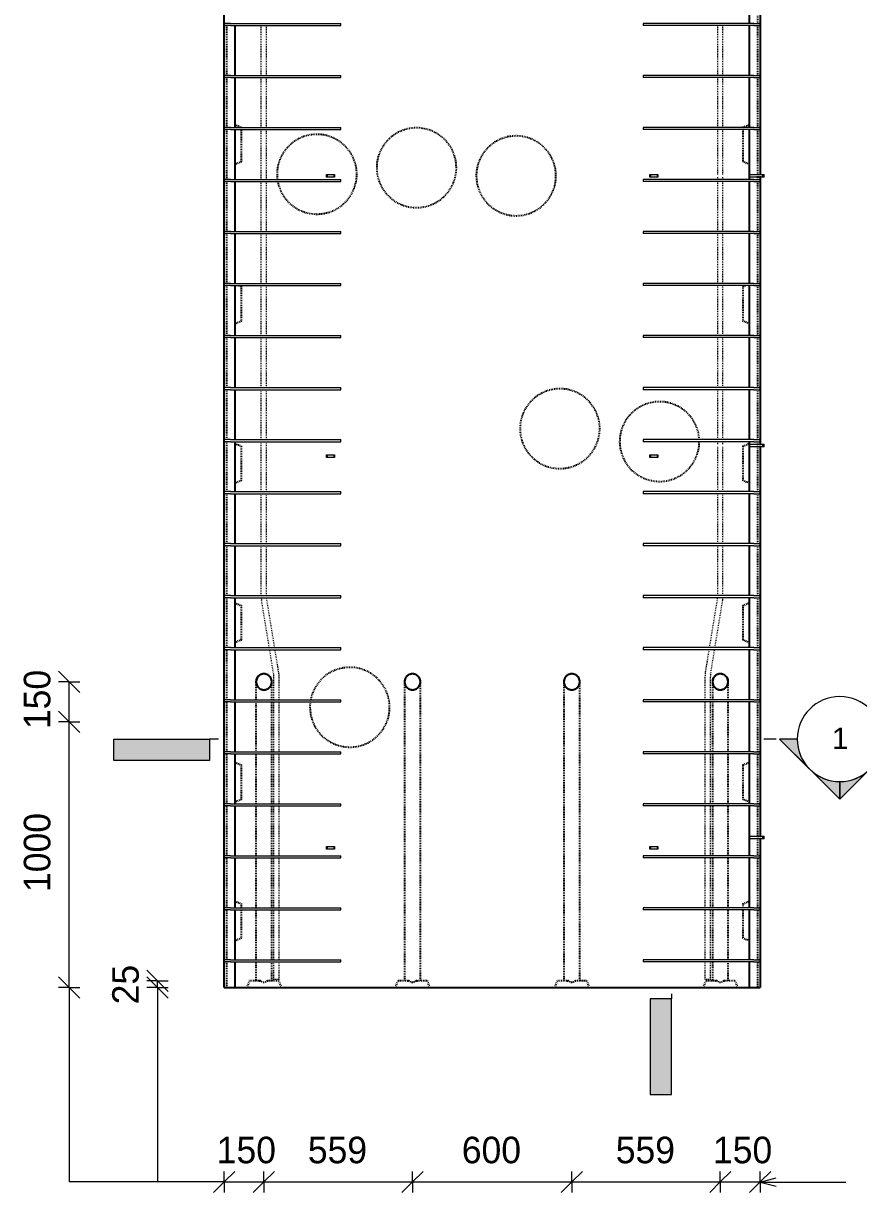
# Model space of a CAD drawing. Header units: millimetres. Extents: x 7560 to 18646, y -2179 to 7399.
# Drawn here: x 10120 to 13264, y -2167 to 2233 of the extents above; entities that cross this region are included whole.
import ezdxf

# ---------------------------------------------------------------- set-up
doc = ezdxf.new("R2010")
doc.units = ezdxf.units.MM
doc.linetypes.add('Dash', pattern=[6.36, 3.18, -3.18])
for name, color, linetype, lineweight in [('A-ANNO-DIMS', 211, 'Continuous', 9), ('A-ANNO-DIMS-40', 211, 'Continuous', 9), ('A-DETL-THIN', 151, 'Continuous', 18), ('A-GENM', 13, 'Continuous', 18), ('A-WALL', 113, 'Continuous', 25), ('A-WALL-HDLN', 110, 'Dash', 25), ('G-ANNO-SYMB', 111, 'Continuous', 9), ('G-ANNO-TEXT', 231, 'Continuous', 9), ('S-RBAR', 171, 'Continuous', 18)]:
    doc.layers.add(name, color=color, linetype=linetype, lineweight=lineweight)
doc.styles.add('Arial', font='arial.ttf', dxfattribs={"height": 80})
doc.styles.add('Nirmala UI Semilight', font='NirmalaS.ttf', dxfattribs={"height": 100})
doc.dimstyles.new('Arrow_Filled_-_2_5_NI_UI', dxfattribs={"dimscale": 304.8, "dimtxt": 104.736395, "dimasz": 0.262467, "dimexe": 0.131234, "dimexo": 0.0625, "dimgap": 0.131234, "dimtad": 1, "dimdec": 4, "dimzin": 0, "dimdsep": 46, "dimtxsty": 'Nirmala UI Semilight', "dimblk1": 'OBLIQUE', "dimblk2": 'OBLIQUE', "dimsah": 1, "dimcen": 0.09, "dimazin": 0, "dimtfac": 1, "dimtdec": 4, "dimtix": 1, "dimtmove": 0, "dimatfit": 3, "dimfxl": 0.131234, "dimfxlon": 1, "dimtvp": 1, "dimtolj": 1, "dimtzin": 0, "dimarcsym": 2})

# ---------------------------------------------------------------- blocks, each defined once
blk = doc.blocks.new('RR spread anchor face based - RR-SA-2_5-150-1726819-Elevation Front')
at = {"layer": 'A-GENM'}
for p, q in [((11260.8, 3140), (11263.3, 3140)), ((11260.8, 3130), (11260.8, 3140)), ((11263.3, 3130), (11260.8, 3130)), ((11263.3, 3140), (11288.3, 3140)), ((11263.3, 3140), (11263.3, 3130)), ((11288.3, 3130), (11263.3, 3130)), ((11288.3, 3140), (11290.8, 3140)), ((11288.3, 3140), (11288.3, 3130)), ((11290.8, 3130), (11288.3, 3130)), ((11290.8, 3140), (11290.8, 3130))]:
    blk.add_line(p, q, dxfattribs=at)
blk = doc.blocks.new('RR spread anchor face based - RR-SA-3_0-200-1726827-Elevation Front')
at = {"layer": 'A-GENM'}
for p, q in [((12853.9, 3140), (12903.8, 3140)), ((12903.8, 3130), (12853.9, 3130)), ((12903.8, 3140), (12908.8, 3140)), ((12903.8, 3130), (12903.8, 3140)), ((12908.8, 3130), (12903.8, 3130)), ((12908.8, 3130), (12908.8, 3140))]:
    blk.add_line(p, q, dxfattribs=at)
blk = doc.blocks.new('RR spread anchor face based - RR-SA-3_0-200-V1-Elevation Front')
at = {"layer": 'A-GENM'}
for p, q in [((12853.8, -825.1), (12903.8, -825.1)), ((12903.8, -835.1), (12853.8, -835.1)), ((12903.8, -825.1), (12908.8, -825.1)), ((12903.8, -835.1), (12903.8, -825.1)), ((12908.8, -835.1), (12903.8, -835.1)), ((12908.8, -835.1), (12908.8, -825.1))]:
    blk.add_line(p, q, dxfattribs=at)
blk = doc.blocks.new('Detail View - M_Section Tail - Filled Horizontal-14034-Elevation Front')
at = {"layer": 'G-ANNO-SYMB'}
blk.add_hatch(color=256, dxfattribs=at).paths.add_polyline_path([(10821, -540.3), (10821, -460.3), (10461, -460.3), (10461, -540.3)])
for p, q in [((10461, -540.3), (10461, -460.3)), ((10461, -460.3), (10821, -460.3)), ((10821, -460.3), (10821, -540.3)), ((10821, -540.3), (10461, -540.3))]:
    blk.add_line(p, q, dxfattribs=at)
blk = doc.blocks.new('Detail View - M_Section Head - Filled SHOP DWG-1002450-Elevation Front')
at = {"layer": 'G-ANNO-SYMB'}
h = blk.add_hatch(color=256, dxfattribs=at)
edge = h.paths.add_edge_path()
edge.add_line((12967.1, -460.3), (13033.4, -460.3))
edge.add_arc((13193.4, -460.3), 160, 180, 225)
edge.add_line((13080.2, -573.5), (12967.1, -460.3))
h = blk.add_hatch(color=256, dxfattribs=at)
edge = h.paths.add_edge_path()
edge.add_line((13419.6, -460.3), (13306.5, -573.5))
edge.add_arc((13193.4, -460.3), 160, 315, 360)
edge.add_line((13353.4, -460.3), (13419.6, -460.3))
h = blk.add_hatch(color=256, dxfattribs=at)
edge = h.paths.add_edge_path()
edge.add_line((13193.4, -686.6), (13080.2, -573.5))
edge.add_arc((13193.4, -460.3), 160, 225, 270)
edge.add_line((13193.4, -620.3), (13193.4, -686.6))
h = blk.add_hatch(color=256, dxfattribs=at)
edge = h.paths.add_edge_path()
edge.add_line((13193.4, -686.6), (13193.4, -620.3))
edge.add_arc((13193.4, -460.3), 160, 270, 315)
edge.add_line((13306.5, -573.5), (13193.4, -686.6))
for p, q in [((13193.4, -686.6), (12967.1, -460.3)), ((13033.4, -460.3), (12967.1, -460.3)), ((12967.1, -460.3), (13080.2, -573.5)), ((13033.4, -460.3), (12967.1, -460.3)), ((13193.4, -686.6), (13419.6, -460.3)), ((13306.5, -573.5), (13419.6, -460.3)), ((13353.4, -460.3), (13419.6, -460.3)), ((13419.6, -460.3), (13353.4, -460.3)), ((13080.2, -573.5), (13193.4, -686.6)), ((13193.4, -686.6), (13306.5, -573.5)), ((13193.4, -620.3), (13193.4, -686.6)), ((13193.4, -686.6), (13193.4, -620.3))]:
    blk.add_line(p, q, dxfattribs=at)
for start, end in [(360, 180), (180, 360), (180, 225), (315, 0), (225, 270), (270, 315)]:
    blk.add_arc((13193.4, -460.3), 160, start, end, dxfattribs=at)
blk = doc.blocks.new('DIMBLOCK13-Elevation Front')
at = {"layer": 'A-ANNO-DIMS-40'}
for p, q in [((10875.8, -2127.2), (10915.8, -2087.2)), ((10875.8, -2127.2), (10875.8, -2087.2)), ((11025.8, -2127.2), (11065.8, -2087.2)), ((11025.8, -2127.2), (11025.8, -2087.2)), ((10875.8, -2127.2), (10835.8, -2167.2)), ((10875.8, -2127.2), (11025.8, -2127.2)), ((10875.8, -2127.2), (10875.8, -2167.2)), ((11025.8, -2127.2), (10985.8, -2167.2)), ((11025.8, -2127.2), (11025.8, -2167.2))]:
    blk.add_line(p, q, dxfattribs=at)
at = {"layer": 'A-ANNO-DIMS-40', "color": 0, "insert": (10848, -1956.8), "char_height": 100, "width": 246.797, "attachment_point": 1, "line_spacing_factor": 1.142579, "style": 'Nirmala UI Semilight'}
blk.add_mtext('150', dxfattribs=at)
blk = doc.blocks.new('_Oblique')
at = {"color": 0, "linetype": 'ByBlock', "lineweight": -2}
blk.add_line((-0.5, -0.5), (0.5, 0.5), dxfattribs=at)
blk = doc.blocks.new('DIMBLOCK14-Elevation Front')
at = {"layer": 'A-ANNO-DIMS-40'}
for p, q in [((11025.8, -2127.2), (11065.8, -2087.2)), ((11025.8, -2127.2), (11025.8, -2087.2)), ((11584.8, -2127.2), (11624.8, -2087.2)), ((11584.8, -2127.2), (11584.8, -2087.2)), ((11025.8, -2127.2), (10985.8, -2167.2)), ((11025.8, -2127.2), (11584.8, -2127.2)), ((11025.8, -2127.2), (11025.8, -2167.2)), ((11584.8, -2127.2), (11544.8, -2167.2)), ((11584.8, -2127.2), (11584.8, -2167.2))]:
    blk.add_line(p, q, dxfattribs=at)
at = {"layer": 'A-ANNO-DIMS-40', "color": 0, "insert": (11191, -1956.8), "char_height": 100, "width": 274.219, "attachment_point": 1, "line_spacing_factor": 1.142579, "style": 'Nirmala UI Semilight'}
blk.add_mtext('559', dxfattribs=at)
blk = doc.blocks.new('DIMBLOCK15-Elevation Front')
at = {"layer": 'A-ANNO-DIMS-40'}
for p, q in [((11584.8, -2127.2), (11624.8, -2087.2)), ((11584.8, -2127.2), (11584.8, -2087.2)), ((12184.8, -2127.2), (12224.8, -2087.2)), ((12184.8, -2127.2), (12184.8, -2087.2)), ((11584.8, -2127.2), (11544.8, -2167.2)), ((11584.8, -2127.2), (12184.8, -2127.2)), ((11584.8, -2127.2), (11584.8, -2167.2)), ((12184.8, -2127.2), (12144.8, -2167.2)), ((12184.8, -2127.2), (12184.8, -2167.2))]:
    blk.add_line(p, q, dxfattribs=at)
at = {"layer": 'A-ANNO-DIMS-40', "color": 0, "insert": (11770.5, -1956.8), "char_height": 100, "width": 274.219, "attachment_point": 1, "line_spacing_factor": 1.142579, "style": 'Nirmala UI Semilight'}
blk.add_mtext('600', dxfattribs=at)
blk = doc.blocks.new('DIMBLOCK16-Elevation Front')
at = {"layer": 'A-ANNO-DIMS-40'}
for p, q in [((12184.8, -2127.2), (12224.8, -2087.2)), ((12184.8, -2127.2), (12184.8, -2087.2)), ((12743.8, -2127.2), (12783.8, -2087.2)), ((12743.8, -2127.2), (12743.8, -2087.2)), ((12184.8, -2127.2), (12144.8, -2167.2)), ((12184.8, -2127.2), (12743.8, -2127.2)), ((12184.8, -2127.2), (12184.8, -2167.2)), ((12743.8, -2127.2), (12703.8, -2167.2)), ((12743.8, -2127.2), (12743.8, -2167.2))]:
    blk.add_line(p, q, dxfattribs=at)
at = {"layer": 'A-ANNO-DIMS-40', "color": 0, "insert": (12350, -1956.8), "char_height": 100, "width": 274.219, "attachment_point": 1, "line_spacing_factor": 1.142579, "style": 'Nirmala UI Semilight'}
blk.add_mtext('559', dxfattribs=at)
blk = doc.blocks.new('DIMBLOCK17-Elevation Front')
at = {"layer": 'A-ANNO-DIMS-40'}
for p, q in [((12743.8, -2127.2), (12783.8, -2087.2)), ((12743.8, -2127.2), (12743.8, -2087.2)), ((12893.8, -2127.2), (12933.8, -2087.2)), ((12893.8, -2127.2), (12893.8, -2087.2)), ((12743.8, -2127.2), (12703.8, -2167.2)), ((12743.8, -2127.2), (12893.8, -2127.2)), ((12743.8, -2127.2), (12743.8, -2167.2)), ((12893.8, -2127.2), (12853.8, -2167.2)), ((12893.8, -2127.2), (12893.8, -2167.2))]:
    blk.add_line(p, q, dxfattribs=at)
at = {"layer": 'A-ANNO-DIMS-40', "color": 0, "insert": (12716, -1956.8), "char_height": 100, "width": 246.797, "attachment_point": 1, "line_spacing_factor": 1.142579, "style": 'Nirmala UI Semilight'}
blk.add_mtext('150', dxfattribs=at)
blk = doc.blocks.new('DIMBLOCK24-Elevation Front')
at = {"layer": 'A-ANNO-DIMS-40'}
for p, q in [((10292.1, -395), (10252.1, -355)), ((10292.1, -395), (10252.1, -395)), ((10292.1, -1395), (10292.1, -395)), ((10292.1, -395), (10332.1, -435)), ((10292.1, -395), (10332.1, -395)), ((10292.1, -1395), (10252.1, -1355)), ((10292.1, -1395), (10252.1, -1395)), ((10292.1, -1395), (10332.1, -1435)), ((10292.1, -1395), (10332.1, -1395))]:
    blk.add_line(p, q, dxfattribs=at)
at = {"layer": 'A-ANNO-DIMS-40', "color": 0, "insert": (10121.7, -1035.9), "char_height": 100, "width": 338.203, "attachment_point": 1, "rotation": 90, "line_spacing_factor": 1.142579, "style": 'Nirmala UI Semilight'}
blk.add_mtext('1000', dxfattribs=at)
blk = doc.blocks.new('DIMBLOCK25-Elevation Front')
at = {"layer": 'A-ANNO-DIMS-40'}
for p, q in [((10292.1, -245), (10252.1, -205)), ((10292.1, -245), (10252.1, -245)), ((10292.1, -395), (10292.1, -245)), ((10292.1, -245), (10332.1, -285)), ((10292.1, -245), (10332.1, -245)), ((10292.1, -395), (10252.1, -355)), ((10292.1, -395), (10252.1, -395)), ((10292.1, -395), (10332.1, -435)), ((10292.1, -395), (10332.1, -395))]:
    blk.add_line(p, q, dxfattribs=at)
at = {"layer": 'A-ANNO-DIMS-40', "color": 0, "insert": (10121.7, -422.8), "char_height": 100, "width": 246.797, "attachment_point": 1, "rotation": 90, "line_spacing_factor": 1.142579, "style": 'Nirmala UI Semilight'}
blk.add_mtext('150', dxfattribs=at)
blk = doc.blocks.new('DIMBLOCK26-Elevation Front')
at = {"layer": 'A-ANNO-DIMS-40'}
for p, q in [((10625, -1370), (10585, -1330)), ((10625, -1395), (10585, -1355)), ((10625, -1370), (10585, -1370)), ((10625, -1395), (10585, -1395)), ((10625, -1395), (10625, -1370)), ((10625, -1370), (10665, -1410)), ((10625, -1370), (10665, -1370)), ((10625, -1395), (10665, -1435)), ((10625, -1395), (10665, -1395))]:
    blk.add_line(p, q, dxfattribs=at)
at = {"layer": 'A-ANNO-DIMS-40', "color": 0, "insert": (10454.5, -1458.7), "char_height": 100, "width": 182.813, "attachment_point": 1, "rotation": 90, "line_spacing_factor": 1.142579, "style": 'Nirmala UI Semilight'}
blk.add_mtext('25', dxfattribs=at)

msp = doc.modelspace()

# ---------------------------------------------------------------- linework, layer by layer
at = {"layer": 'A-DETL-THIN'}
for p, q in [((10292.13732, -1395), (10292.13732, -2127.24245)), ((10624.97108, -1395), (10624.97108, -2127.24245)), ((10875.80383, -2127.24245), (10292.13732, -2127.24245))]:
    msp.add_line(p, q, dxfattribs=at)
at = {"layer": 'A-WALL'}
for p, q in [((10875.80383, -1395), (10875.80383, 3660)), ((12893.80383, 3129.99828), (12893.80383, 1664.99828)), ((12853.80383, 2233.4), (12853.80383, 2421.2)), ((10915.80383, 2225.4), (10915.80383, 2037.6)), ((12853.80383, 2037.6), (12853.80383, 2225.4)), ((10915.80383, 2029.6), (10915.80383, 1841.8)), ((12853.80383, 1841.8), (12853.80383, 2029.6)), ((10915.80383, 1833.8), (10915.80383, 1646)), ((12853.80383, 1646), (12853.80383, 1833.8)), ((10915.80383, 1638), (10915.80383, 1450.2)), ((12853.80383, 1450.2), (12853.80383, 1638)), ((12893.80383, 1654.99828), (12893.80383, 649.89828)), ((10915.80383, 1442.2), (10915.80383, 1254.4)), ((12853.80383, 1254.4), (12853.80383, 1442.2)), ((10915.80383, 1246.4), (10915.80383, 1058.6)), ((12853.80383, 1058.6), (12853.80383, 1246.4)), ((10915.80383, 1050.6), (10915.80383, 862.8)), ((12853.80383, 862.8), (12853.80383, 1050.6)), ((10915.80383, 854.8), (10915.80383, 667)), ((12853.80383, 667), (12853.80383, 854.8)), ((10915.80383, 659), (10915.80383, 471.2)), ((12853.80383, 471.2), (12853.80383, 659)), ((12893.80383, 639.89828), (12893.80383, -825.10172)), ((10915.80383, 463.2), (10915.80383, 275.4)), ((12853.80383, 275.4), (12853.80383, 463.2)), ((10915.80383, 267.4), (10915.80383, 79.6)), ((12853.80383, 79.6), (12853.80383, 267.4)), ((10915.80383, 71.6), (10915.80383, -116.2)), ((12853.80383, -116.2), (12853.80383, 71.6)), ((10915.80383, -124.2), (10915.80383, -312)), ((12853.80383, -312), (12853.80383, -124.2)), ((10915.80383, -320), (10915.80383, -507.8)), ((12853.80383, -507.8), (12853.80383, -320)), ((10915.80383, -515.8), (10915.80383, -703.6)), ((12853.80383, -703.6), (12853.80383, -515.8)), ((10915.80383, -711.6), (10915.80383, -899.4)), ((12853.80383, -899.4), (12853.80383, -711.6)), ((12893.80383, -835.10172), (12893.80383, -1395)), ((10915.80383, -907.4), (10915.80383, -1095.2)), ((12853.80383, -1095.2), (12853.80383, -907.4)), ((10915.80383, -1103.2), (10915.80383, -1291)), ((12853.80383, -1291), (12853.80383, -1103.2)), ((10915.80383, -1299), (10915.80383, -1395)), ((12853.80383, -1395), (12853.80383, -1299)), ((10875.80383, -1395), (12893.80383, -1395))]:
    msp.add_line(p, q, dxfattribs=at)
at = {"layer": 'A-WALL', "flags": 128}
for points in [[(11025.80383, -215), (11010.76932, -219.03919), (10999.7833, -230.06909), (10995.80383, -245)], [(11055.80383, -245), (11051.76464, -229.96549), (11040.73474, -218.97947), (11025.80383, -215)], [(11584.80383, -215), (11569.76932, -219.03919), (11558.7833, -230.06909), (11554.80383, -245)], [(11614.80383, -245), (11610.76464, -229.96549), (11599.73474, -218.97947), (11584.80383, -215)], [(12184.80383, -215), (12169.76932, -219.03919), (12158.7833, -230.06909), (12154.80383, -245)], [(12214.80383, -245), (12210.76464, -229.96549), (12199.73474, -218.97947), (12184.80383, -215)], [(12743.80383, -215), (12728.76932, -219.03919), (12717.7833, -230.06909), (12713.80383, -245)], [(12773.80383, -245), (12769.76464, -229.96549), (12758.73474, -218.97947), (12743.80383, -215)], [(10995.80383, -245), (10999.84302, -260.03451), (11010.87292, -271.02053), (11025.80383, -275)], [(11025.80383, -275), (11040.83834, -270.96081), (11051.82436, -259.93091), (11055.80383, -245)], [(11055.80383, -250.06082), (11055.80383, -245.13838), (11055.80383, -245)], [(11554.80383, -245), (11558.84302, -260.03451), (11569.87292, -271.02053), (11584.80383, -275)], [(11584.80383, -275), (11599.83834, -270.96081), (11610.82436, -259.93091), (11614.80383, -245)], [(11614.80383, -250.06082), (11614.80383, -245.13838), (11614.80383, -245)], [(12154.80383, -245), (12158.84302, -260.03451), (12169.87292, -271.02053), (12184.80383, -275)], [(12184.80383, -275), (12199.83834, -270.96081), (12210.82436, -259.93091), (12214.80383, -245)], [(12214.80383, -250.06082), (12214.80383, -245.13838), (12214.80383, -245)], [(12713.80383, -245), (12717.84302, -260.03451), (12728.87292, -271.02053), (12743.80383, -275)], [(12743.80383, -275), (12758.83834, -270.96081), (12769.82436, -259.93091), (12773.80383, -245)], [(12773.80383, -250.06082), (12773.80383, -245.13838), (12773.80383, -245)]]:
    msp.add_lwpolyline(points, dxfattribs=at)
at = {"layer": 'A-WALL'}
for centre, start, end in [((11025.80383, -245), 120.83030229, 149.6053058), ((11025.80383, -245), 90.72252687, 119.42229601), ((11025.80383, -245), 61.01869337, 89.26639009), ((11025.80383, -245), 30.83105155, 59.6045335), ((11584.80383, -245), 120.83030229, 149.6053058), ((11584.80383, -245), 90.72252687, 119.42229601), ((11584.80383, -245), 61.01869337, 89.26639009), ((11584.80383, -245), 30.83105155, 59.6045335), ((12184.80383, -245), 120.83030229, 149.6053058), ((12184.80383, -245), 90.72252687, 119.42229601), ((12184.80383, -245), 61.01869337, 89.26639009), ((12184.80383, -245), 30.83105155, 59.6045335), ((12743.80383, -245), 120.83030229, 149.6053058), ((12743.80383, -245), 90.72252687, 119.42229601), ((12743.80383, -245), 61.01869337, 89.26639009), ((12743.80383, -245), 30.83105155, 59.6045335), ((11025.80383, -245), 150.6727618, 179.61937532), ((11025.80383, -245), 180.42457698, 209.72326815), ((11025.80383, -245), 210.81300667, 239.62313313), ((11025.80383, -245), 300.81202935, 329.6241405), ((11025.80383, -245), 0.3777518, 29.77056829), ((11025.80383, -245), 330.71898335, 359.57221129), ((11584.80383, -245), 150.6727618, 179.61937532), ((11584.80383, -245), 180.42457698, 209.72326815), ((11584.80383, -245), 210.81300667, 239.62313313), ((11584.80383, -245), 300.81202935, 329.6241405), ((11584.80383, -245), 0.3777518, 29.77056829), ((11584.80383, -245), 330.71898335, 359.57221129), ((12184.80383, -245), 150.6727618, 179.61937532), ((12184.80383, -245), 180.42457698, 209.72326815), ((12184.80383, -245), 210.81300667, 239.62313313), ((12184.80383, -245), 300.81202935, 329.6241405), ((12184.80383, -245), 0.3777518, 29.77056829), ((12184.80383, -245), 330.71898335, 359.57221129), ((12743.80383, -245), 150.6727618, 179.61937532), ((12743.80383, -245), 180.42457698, 209.72326815), ((12743.80383, -245), 210.81300667, 239.62313313), ((12743.80383, -245), 300.81202935, 329.6241405), ((12743.80383, -245), 0.3777518, 29.77056829), ((12743.80383, -245), 330.71898335, 359.57221129), ((11025.80383, -245), 241.01713814, 269.26797703), ((11025.80383, -245), 270.72093746, 299.42390155), ((11584.80383, -245), 241.01713814, 269.26797703), ((11584.80383, -245), 270.72093746, 299.42390155), ((12184.80383, -245), 241.01713814, 269.26797703), ((12184.80383, -245), 270.72093746, 299.42390155), ((12743.80383, -245), 241.01713814, 269.26797703), ((12743.80383, -245), 270.72093746, 299.42390155)]:
    msp.add_arc(centre, 30, start, end, dxfattribs=at)
at = {"layer": 'A-WALL-HDLN'}
for p, q in [((12883.80125, 2421.2), (12883.80125, 2233.4)), ((10885.80641, 2037.6), (10885.80641, 2225.4)), ((12883.80125, 2225.4), (12883.80125, 2037.6)), ((10885.80641, 1841.8), (10885.80641, 2029.6)), ((12883.80125, 2029.6), (12883.80125, 1841.8)), ((10915.85344, 1852.48016), (10940.80383, 1842.5)), ((12828.80383, 1842.5), (12853.75422, 1852.48016)), ((10885.80641, 1646), (10885.80641, 1833.8)), ((10940.80383, 1841.8), (10940.80383, 1842.5)), ((10940.80383, 1712.5), (10940.80383, 1833.8)), ((12828.80383, 1842.5), (12828.80383, 1841.8)), ((12828.80383, 1833.8), (12828.80383, 1712.5)), ((12883.80125, 1833.8), (12883.80125, 1665.04789)), ((10940.80383, 1712.5), (10915.85344, 1702.51984)), ((12853.75422, 1702.51984), (12828.80383, 1712.5)), ((10885.80641, 1450.2), (10885.80641, 1638)), ((12883.80125, 1664.94867), (12883.80125, 1655.04789)), ((12883.80125, 1654.94867), (12883.80125, 1646)), ((12883.80125, 1638), (12883.80125, 1450.2)), ((12893.80383, 1664.94867), (12893.80383, 1655.04789)), ((10885.80641, 1254.4), (10885.80641, 1442.2)), ((12883.80125, 1442.2), (12883.80125, 1254.4)), ((10885.80641, 1058.6), (10885.80641, 1246.4)), ((10931.05383, 1246.4), (10940.80383, 1242.5)), ((10940.80383, 1112.5), (10940.80383, 1242.5)), ((12828.80383, 1242.5), (12838.55383, 1246.4)), ((12828.80383, 1242.5), (12828.80383, 1112.5)), ((12883.80125, 1246.4), (12883.80125, 1058.6)), ((10940.80383, 1112.5), (10915.85344, 1102.51984)), ((12853.75422, 1102.51984), (12828.80383, 1112.5)), ((10885.80641, 862.8), (10885.80641, 1050.6)), ((12883.80125, 1050.6), (12883.80125, 862.8)), ((10885.80641, 667), (10885.80641, 854.8)), ((12883.80125, 854.8), (12883.80125, 667)), ((10885.80641, 471.2), (10885.80641, 659)), ((10915.85344, 652.48016), (10940.80383, 642.5)), ((10940.80383, 512.5), (10940.80383, 642.5)), ((12828.80383, 642.5), (12853.75422, 652.48016)), ((12828.80383, 642.5), (12828.80383, 512.5)), ((12883.80125, 659), (12883.80125, 649.94789)), ((12883.80125, 649.84867), (12883.80125, 639.94789)), ((12883.80125, 639.84867), (12883.80125, 471.2)), ((12893.80383, 649.84867), (12893.80383, 639.94789)), ((10940.80383, 512.5), (10915.85344, 502.51984)), ((12853.75422, 502.51984), (12828.80383, 512.5)), ((10885.80641, 275.4), (10885.80641, 463.2)), ((12883.80125, 463.2), (12883.80125, 275.4)), ((10885.80641, 79.6), (10885.80641, 267.4)), ((12883.80125, 267.4), (12883.80125, 79.6)), ((10885.80641, -116.2), (10885.80641, 71.6)), ((10915.85344, 52.48016), (10940.80383, 42.5)), ((12828.80383, 42.5), (12853.75422, 52.48016)), ((12883.80125, 71.6), (12883.80125, -116.2)), ((10940.80383, -87.5), (10940.80383, 42.5)), ((12828.80383, 42.5), (12828.80383, -87.5)), ((10940.80383, -87.5), (10915.85344, -97.48016)), ((12853.75422, -97.48016), (12828.80383, -87.5)), ((10885.80641, -312), (10885.80641, -124.2)), ((12883.80125, -124.2), (12883.80125, -312)), ((10885.80641, -507.8), (10885.80641, -320)), ((10995.80383, -335), (10995.80383, -507.8)), ((11055.80383, -507.8), (11055.80383, -320)), ((11554.80383, -335), (11554.80383, -1370)), ((11614.80383, -1370), (11614.80383, -335)), ((12154.80383, -335), (12154.80383, -1370)), ((12214.80383, -1370), (12214.80383, -335)), ((12713.80383, -335), (12713.80383, -507.8)), ((12773.80383, -507.8), (12773.80383, -320)), ((12883.80125, -320), (12883.80125, -507.8)), ((10885.80641, -703.6), (10885.80641, -515.8)), ((10995.80383, -515.8), (10995.80383, -703.6)), ((11055.80383, -703.6), (11055.80383, -515.8)), ((12713.80383, -515.8), (12713.80383, -703.6)), ((12773.80383, -703.6), (12773.80383, -515.8)), ((12883.80125, -515.8), (12883.80125, -703.6)), ((10915.85344, -547.51984), (10940.80383, -557.5)), ((10940.80383, -687.5), (10940.80383, -557.5)), ((12828.80383, -557.5), (12853.75422, -547.51984)), ((12828.80383, -557.5), (12828.80383, -687.5)), ((10940.80383, -687.5), (10915.85344, -697.48016)), ((12853.75422, -697.48016), (12828.80383, -687.5)), ((10885.80641, -899.4), (10885.80641, -711.6)), ((10995.80383, -711.6), (10995.80383, -899.4)), ((11055.80383, -899.4), (11055.80383, -711.6)), ((12713.80383, -711.6), (12713.80383, -899.4)), ((12773.80383, -899.4), (12773.80383, -711.6)), ((12883.80125, -711.6), (12883.80125, -825.05211)), ((12883.80125, -825.15133), (12883.80125, -835.05211)), ((12883.80125, -835.15133), (12883.80125, -899.4)), ((12893.80383, -825.15133), (12893.80383, -835.05211)), ((10885.80641, -1095.2), (10885.80641, -907.4)), ((10995.80383, -907.4), (10995.80383, -1095.2)), ((11055.80383, -1095.2), (11055.80383, -907.4)), ((12713.80383, -907.4), (12713.80383, -1095.2)), ((12773.80383, -1095.2), (12773.80383, -907.4)), ((12883.80125, -907.4), (12883.80125, -1095.2)), ((10915.85344, -1070.01984), (10940.80383, -1080)), ((10940.80383, -1095.2), (10940.80383, -1080)), ((12828.80383, -1080), (12853.75422, -1070.01984)), ((12828.80383, -1080), (12828.80383, -1095.2)), ((10885.80641, -1291), (10885.80641, -1103.2)), ((10940.80383, -1210), (10940.80383, -1103.2)), ((10995.80383, -1103.2), (10995.80383, -1291)), ((11055.80383, -1291), (11055.80383, -1103.2)), ((12713.80383, -1103.2), (12713.80383, -1291)), ((12773.80383, -1291), (12773.80383, -1103.2)), ((12828.80383, -1103.2), (12828.80383, -1210)), ((12883.80125, -1103.2), (12883.80125, -1291)), ((10940.80383, -1210), (10915.85344, -1219.98016)), ((12853.75422, -1219.98016), (12828.80383, -1210)), ((10885.80641, -1395), (10885.80641, -1299)), ((10995.80383, -1299), (10995.80383, -1370)), ((11055.80383, -1370), (11055.80383, -1299)), ((12713.80383, -1299), (12713.80383, -1370)), ((12773.80383, -1370), (12773.80383, -1299)), ((12883.80125, -1299), (12883.80125, -1395)), ((10970.80383, -1370), (10960.82367, -1394.95039)), ((11013.81425, -1370), (10970.80383, -1370)), ((11007.20155, -1370), (11013.81425, -1370)), ((11037.79341, -1370), (11044.40611, -1370)), ((11080.80383, -1370), (11037.79341, -1370)), ((11080.80383, -1370), (11090.78399, -1394.95039)), ((11529.80383, -1370), (11519.82367, -1394.95039)), ((11572.81425, -1370), (11529.80383, -1370)), ((11566.20155, -1370), (11572.81425, -1370)), ((11596.79341, -1370), (11603.40611, -1370)), ((11639.80383, -1370), (11596.79341, -1370)), ((11639.80383, -1370), (11649.78399, -1394.95039)), ((12129.80383, -1370), (12119.82367, -1394.95039)), ((12172.81425, -1370), (12129.80383, -1370)), ((12166.20155, -1370), (12172.81425, -1370)), ((12196.79341, -1370), (12203.40611, -1370)), ((12239.80383, -1370), (12196.79341, -1370)), ((12239.80383, -1370), (12249.78399, -1394.95039)), ((12688.80383, -1370), (12678.82367, -1394.95039)), ((12731.81425, -1370), (12688.80383, -1370)), ((12725.20155, -1370), (12731.81425, -1370)), ((12755.79341, -1370), (12762.40611, -1370)), ((12798.80383, -1370), (12755.79341, -1370)), ((12798.80383, -1370), (12808.78399, -1394.95039))]:
    msp.add_line(p, q, dxfattribs=at)
at = {"layer": 'A-WALL-HDLN', "flags": 128}
for points in [[(10995.80383, -245.38007), (10995.80383, -249.10169), (10995.80383, -261.03291), (10995.80383, -279.70613), (10995.80383, -303.41931), (10995.80383, -312)], [(11055.80383, -312), (11055.80383, -308.13961), (11055.80383, -283.7275), (11055.80383, -263.98882), (11055.80383, -250.72272), (11055.80383, -250.06314)], [(11554.80383, -245.38007), (11554.80383, -249.10169), (11554.80383, -261.03291), (11554.80383, -279.70613), (11554.80383, -303.41931), (11554.80383, -330.01104), (11554.80383, -335)], [(11614.80383, -335), (11614.80383, -308.13961), (11614.80383, -283.7275), (11614.80383, -263.98882), (11614.80383, -250.72272), (11614.80383, -250.06314)], [(12154.80383, -245.38007), (12154.80383, -249.10169), (12154.80383, -261.03291), (12154.80383, -279.70613), (12154.80383, -303.41931), (12154.80383, -330.01104), (12154.80383, -335)], [(12214.80383, -335), (12214.80383, -308.13961), (12214.80383, -283.7275), (12214.80383, -263.98882), (12214.80383, -250.72272), (12214.80383, -250.06314)], [(12713.80383, -245.38007), (12713.80383, -249.10169), (12713.80383, -261.03291), (12713.80383, -279.70613), (12713.80383, -303.41931), (12713.80383, -312)], [(12773.80383, -312), (12773.80383, -308.13961), (12773.80383, -283.7275), (12773.80383, -263.98882), (12773.80383, -250.72272), (12773.80383, -250.06314)], [(10995.80383, -320), (10995.80383, -330.01104), (10995.80383, -335)], [(12713.80383, -320), (12713.80383, -330.01104), (12713.80383, -335)], [(11025.80383, -1376.25), (11022.72572, -1375.85417), (11019.68011, -1374.67088), (11016.69913, -1372.71259), (11013.81425, -1370)], [(11037.79341, -1370), (11034.90853, -1372.71259), (11031.92755, -1374.67088), (11028.88194, -1375.85417), (11025.80383, -1376.25)], [(11584.80383, -1376.25), (11581.72572, -1375.85417), (11578.68011, -1374.67088), (11575.69913, -1372.71259), (11572.81425, -1370)], [(11596.79341, -1370), (11593.90853, -1372.71259), (11590.92755, -1374.67088), (11587.88194, -1375.85417), (11584.80383, -1376.25)], [(12184.80383, -1376.25), (12181.72572, -1375.85417), (12178.68011, -1374.67088), (12175.69913, -1372.71259), (12172.81425, -1370)], [(12196.79341, -1370), (12193.90853, -1372.71259), (12190.92755, -1374.67088), (12187.88194, -1375.85417), (12184.80383, -1376.25)], [(12743.80383, -1376.25), (12740.72572, -1375.85417), (12737.68011, -1374.67088), (12734.69913, -1372.71259), (12731.81425, -1370)], [(12755.79341, -1370), (12752.90853, -1372.71259), (12749.92755, -1374.67088), (12746.88194, -1375.85417), (12743.80383, -1376.25)]]:
    msp.add_lwpolyline(points, dxfattribs=at)
at = {"layer": 'A-WALL-HDLN'}
for centre, start, end in [((11225.12434, 1665.73961), 0, 180), ((11600.12434, 1690.10906), 0, 180), ((11975.12434, 1659.64725), 0, 180), ((11600.12434, 1690.10906), 180, 0), ((11225.12434, 1665.73961), 180, 187.6267999), ((11225.12434, 1665.73961), 190.71776254, 0), ((11975.12434, 1659.64725), 180, 0), ((12139.82172, 708.12044), 0, 180), ((12514.82172, 659.59764), 2.86005269, 180), ((12139.82172, 708.12044), 180, 0), ((12514.82172, 659.59764), 180, 359.76909004), ((11348.98753, -340.40236), 0, 169.02617037), ((11348.98753, -340.40236), 172.11713302, 180), ((11348.98753, -340.40236), 180, 0)]:
    msp.add_arc(centre, 150, start, end, dxfattribs=at)
at = {"layer": 'G-ANNO-SYMB'}
for p, q in [((10854.22747, -460.34327), (10821.03782, -460.34327)), ((12953.36942, -460.34327), (12907.78974, -460.34327)), ((12559.69983, -1419.08122), (12559.69983, -1438.10769))]:
    msp.add_line(p, q, dxfattribs=at)
at = {"layer": 'G-ANNO-TEXT', "color": 7}
for q in [(12953.5776, -2111.44428), (12953.5776, -2143.59818), (13216.60308, -2127.52123)]:
    msp.add_line((12893.5776, -2127.52123), q, dxfattribs=at)
at = {"layer": 'S-RBAR'}
for p, q in [((10899.80383, 2233.4), (10879.80383, 2233.4)), ((10899.80383, 2225.4), (10879.80383, 2225.4)), ((10899.80383, 2233.4), (11315.80383, 2233.4)), ((10899.80383, 2225.4), (11315.80383, 2225.4)), ((11315.80383, 2225.4), (11315.80383, 2233.4)), ((12869.80383, 2233.4), (12453.80383, 2233.4)), ((12453.80383, 2233.4), (12453.80383, 2225.4)), ((12869.80383, 2225.4), (12453.80383, 2225.4)), ((12869.80383, 2233.4), (12889.80383, 2233.4)), ((12869.80383, 2225.4), (12889.80383, 2225.4)), ((10899.80383, 2037.6), (10879.80383, 2037.6)), ((10899.80383, 2029.6), (10879.80383, 2029.6)), ((10899.80383, 2037.6), (11315.80383, 2037.6)), ((10899.80383, 2029.6), (11315.80383, 2029.6)), ((11315.80383, 2029.6), (11315.80383, 2037.6)), ((12869.80383, 2037.6), (12453.80383, 2037.6)), ((12453.80383, 2037.6), (12453.80383, 2029.6)), ((12869.80383, 2029.6), (12453.80383, 2029.6)), ((12869.80383, 2037.6), (12889.80383, 2037.6)), ((12869.80383, 2029.6), (12889.80383, 2029.6)), ((10899.80383, 1841.8), (10879.80383, 1841.8)), ((10899.80383, 1833.8), (10879.80383, 1833.8)), ((10899.80383, 1841.8), (11315.80383, 1841.8)), ((10899.80383, 1833.8), (11315.80383, 1833.8)), ((11315.80383, 1833.8), (11315.80383, 1841.8)), ((12869.80383, 1841.8), (12453.80383, 1841.8)), ((12453.80383, 1841.8), (12453.80383, 1833.8)), ((12869.80383, 1833.8), (12453.80383, 1833.8)), ((12869.80383, 1841.8), (12889.80383, 1841.8)), ((12869.80383, 1833.8), (12889.80383, 1833.8)), ((10899.80383, 1646), (10879.80383, 1646)), ((10899.80383, 1638), (10879.80383, 1638)), ((10899.80383, 1646), (11315.80383, 1646)), ((10899.80383, 1638), (11315.80383, 1638)), ((11315.80383, 1638), (11315.80383, 1646)), ((12869.80383, 1646), (12453.80383, 1646)), ((12453.80383, 1646), (12453.80383, 1638)), ((12869.80383, 1638), (12453.80383, 1638)), ((12869.80383, 1646), (12889.80383, 1646)), ((12869.80383, 1638), (12889.80383, 1638)), ((10899.80383, 1450.2), (10879.80383, 1450.2)), ((10899.80383, 1442.2), (10879.80383, 1442.2)), ((10899.80383, 1450.2), (11315.80383, 1450.2)), ((10899.80383, 1442.2), (11315.80383, 1442.2)), ((11315.80383, 1442.2), (11315.80383, 1450.2)), ((12869.80383, 1450.2), (12453.80383, 1450.2)), ((12453.80383, 1450.2), (12453.80383, 1442.2)), ((12869.80383, 1442.2), (12453.80383, 1442.2)), ((12869.80383, 1450.2), (12889.80383, 1450.2)), ((12869.80383, 1442.2), (12889.80383, 1442.2)), ((10899.80383, 1254.4), (10879.80383, 1254.4)), ((10899.80383, 1246.4), (10879.80383, 1246.4)), ((10899.80383, 1254.4), (11315.80383, 1254.4)), ((10899.80383, 1246.4), (11315.80383, 1246.4)), ((11315.80383, 1246.4), (11315.80383, 1254.4)), ((12869.80383, 1254.4), (12453.80383, 1254.4)), ((12453.80383, 1254.4), (12453.80383, 1246.4)), ((12869.80383, 1246.4), (12453.80383, 1246.4)), ((12869.80383, 1254.4), (12889.80383, 1254.4)), ((12869.80383, 1246.4), (12889.80383, 1246.4)), ((10899.80383, 1058.6), (10879.80383, 1058.6)), ((10899.80383, 1058.6), (11315.80383, 1058.6)), ((11315.80383, 1050.6), (11315.80383, 1058.6)), ((12869.80383, 1058.6), (12453.80383, 1058.6)), ((12453.80383, 1058.6), (12453.80383, 1050.6)), ((12869.80383, 1058.6), (12889.80383, 1058.6)), ((10899.80383, 1050.6), (10879.80383, 1050.6)), ((10899.80383, 1050.6), (11315.80383, 1050.6)), ((12869.80383, 1050.6), (12453.80383, 1050.6)), ((12869.80383, 1050.6), (12889.80383, 1050.6)), ((10899.80383, 862.8), (10879.80383, 862.8)), ((10899.80383, 854.8), (10879.80383, 854.8)), ((10899.80383, 862.8), (11315.80383, 862.8)), ((10899.80383, 854.8), (11315.80383, 854.8)), ((11315.80383, 854.8), (11315.80383, 862.8)), ((12869.80383, 862.8), (12453.80383, 862.8)), ((12453.80383, 862.8), (12453.80383, 854.8)), ((12869.80383, 854.8), (12453.80383, 854.8)), ((12869.80383, 862.8), (12889.80383, 862.8)), ((12869.80383, 854.8), (12889.80383, 854.8)), ((10899.80383, 667), (10879.80383, 667)), ((10899.80383, 667), (11315.80383, 667)), ((11315.80383, 659), (11315.80383, 667)), ((12869.80383, 667), (12453.80383, 667)), ((12453.80383, 667), (12453.80383, 659)), ((12869.80383, 667), (12889.80383, 667)), ((10899.80383, 659), (10879.80383, 659)), ((10899.80383, 659), (11315.80383, 659)), ((12869.80383, 659), (12453.80383, 659)), ((12869.80383, 659), (12889.80383, 659)), ((10899.80383, 471.2), (10879.80383, 471.2)), ((10899.80383, 463.2), (10879.80383, 463.2)), ((10899.80383, 471.2), (11315.80383, 471.2)), ((10899.80383, 463.2), (11315.80383, 463.2)), ((11315.80383, 463.2), (11315.80383, 471.2)), ((12869.80383, 471.2), (12453.80383, 471.2)), ((12453.80383, 471.2), (12453.80383, 463.2)), ((12869.80383, 463.2), (12453.80383, 463.2)), ((12869.80383, 471.2), (12889.80383, 471.2)), ((12869.80383, 463.2), (12889.80383, 463.2)), ((10899.80383, 275.4), (10879.80383, 275.4)), ((10899.80383, 267.4), (10879.80383, 267.4)), ((10899.80383, 275.4), (11315.80383, 275.4)), ((10899.80383, 267.4), (11315.80383, 267.4)), ((11315.80383, 267.4), (11315.80383, 275.4)), ((12869.80383, 275.4), (12453.80383, 275.4)), ((12453.80383, 275.4), (12453.80383, 267.4)), ((12869.80383, 267.4), (12453.80383, 267.4)), ((12869.80383, 275.4), (12889.80383, 275.4)), ((12869.80383, 267.4), (12889.80383, 267.4)), ((10899.80383, 79.6), (10879.80383, 79.6)), ((10899.80383, 71.6), (10879.80383, 71.6)), ((10899.80383, 79.6), (11315.80383, 79.6)), ((10899.80383, 71.6), (11315.80383, 71.6)), ((11315.80383, 71.6), (11315.80383, 79.6)), ((12869.80383, 79.6), (12453.80383, 79.6)), ((12453.80383, 79.6), (12453.80383, 71.6)), ((12869.80383, 71.6), (12453.80383, 71.6)), ((12869.80383, 79.6), (12889.80383, 79.6)), ((12869.80383, 71.6), (12889.80383, 71.6)), ((10899.80383, -116.2), (10879.80383, -116.2)), ((10899.80383, -124.2), (10879.80383, -124.2)), ((10899.80383, -116.2), (11315.80383, -116.2)), ((10899.80383, -124.2), (11315.80383, -124.2)), ((11315.80383, -124.2), (11315.80383, -116.2)), ((12869.80383, -116.2), (12453.80383, -116.2)), ((12453.80383, -116.2), (12453.80383, -124.2)), ((12869.80383, -124.2), (12453.80383, -124.2)), ((12869.80383, -116.2), (12889.80383, -116.2)), ((12869.80383, -124.2), (12889.80383, -124.2)), ((10899.80383, -312), (10879.80383, -312)), ((10899.80383, -320), (10879.80383, -320)), ((10899.80383, -312), (11315.80383, -312)), ((10899.80383, -320), (11315.80383, -320)), ((11315.80383, -320), (11315.80383, -312)), ((12869.80383, -312), (12453.80383, -312)), ((12453.80383, -312), (12453.80383, -320)), ((12869.80383, -320), (12453.80383, -320)), ((12869.80383, -312), (12889.80383, -312)), ((12869.80383, -320), (12889.80383, -320)), ((10899.80383, -507.8), (10879.80383, -507.8)), ((10899.80383, -515.8), (10879.80383, -515.8)), ((10899.80383, -507.8), (11315.80383, -507.8)), ((10899.80383, -515.8), (11315.80383, -515.8)), ((11315.80383, -515.8), (11315.80383, -507.8)), ((12869.80383, -507.8), (12453.80383, -507.8)), ((12453.80383, -507.8), (12453.80383, -515.8)), ((12869.80383, -515.8), (12453.80383, -515.8)), ((12869.80383, -507.8), (12889.80383, -507.8)), ((12869.80383, -515.8), (12889.80383, -515.8)), ((10899.80383, -703.6), (10879.80383, -703.6)), ((10899.80383, -703.6), (11315.80383, -703.6)), ((11315.80383, -711.6), (11315.80383, -703.6)), ((12869.80383, -703.6), (12453.80383, -703.6)), ((12453.80383, -703.6), (12453.80383, -711.6)), ((12869.80383, -703.6), (12889.80383, -703.6)), ((10899.80383, -711.6), (10879.80383, -711.6)), ((10899.80383, -711.6), (11315.80383, -711.6)), ((12869.80383, -711.6), (12453.80383, -711.6)), ((12869.80383, -711.6), (12889.80383, -711.6)), ((10899.80383, -899.4), (10879.80383, -899.4)), ((10899.80383, -907.4), (10879.80383, -907.4)), ((10899.80383, -899.4), (11315.80383, -899.4)), ((10899.80383, -907.4), (11315.80383, -907.4)), ((11315.80383, -907.4), (11315.80383, -899.4)), ((12869.80383, -899.4), (12453.80383, -899.4)), ((12453.80383, -899.4), (12453.80383, -907.4)), ((12869.80383, -907.4), (12453.80383, -907.4)), ((12869.80383, -899.4), (12889.80383, -899.4)), ((12869.80383, -907.4), (12889.80383, -907.4)), ((10899.80383, -1095.2), (10879.80383, -1095.2)), ((10899.80383, -1095.2), (11315.80383, -1095.2)), ((11315.80383, -1103.2), (11315.80383, -1095.2)), ((12869.80383, -1095.2), (12453.80383, -1095.2)), ((12453.80383, -1095.2), (12453.80383, -1103.2)), ((12869.80383, -1095.2), (12889.80383, -1095.2)), ((10899.80383, -1103.2), (10879.80383, -1103.2)), ((10899.80383, -1103.2), (11315.80383, -1103.2)), ((12869.80383, -1103.2), (12453.80383, -1103.2)), ((12869.80383, -1103.2), (12889.80383, -1103.2)), ((10899.80383, -1291), (10879.80383, -1291)), ((10899.80383, -1299), (10879.80383, -1299)), ((10899.80383, -1291), (11315.80383, -1291)), ((10899.80383, -1299), (11315.80383, -1299)), ((11315.80383, -1299), (11315.80383, -1291)), ((12869.80383, -1291), (12453.80383, -1291)), ((12453.80383, -1291), (12453.80383, -1299)), ((12869.80383, -1299), (12453.80383, -1299)), ((12869.80383, -1291), (12889.80383, -1291)), ((12869.80383, -1299), (12889.80383, -1299))]:
    msp.add_line(p, q, dxfattribs=at)
at = {"layer": 'S-RBAR', "linetype": 'Dash'}
for p, q in [((11015.80383, 2037.6), (11015.80383, 2225.4)), ((11035.80383, 2037.6), (11035.80383, 2225.4)), ((12733.80383, 2037.6), (12733.80383, 2225.4)), ((12753.80383, 2037.6), (12753.80383, 2225.4)), ((11015.80383, 1841.8), (11015.80383, 2029.6)), ((11035.80383, 1841.8), (11035.80383, 2029.6)), ((12733.80383, 1841.8), (12733.80383, 2029.6)), ((12753.80383, 1841.8), (12753.80383, 2029.6)), ((11015.80383, 1646), (11015.80383, 1833.8)), ((11035.80383, 1646), (11035.80383, 1833.8)), ((12733.80383, 1664.99828), (12733.80383, 1833.8)), ((12753.80383, 1664.99828), (12753.80383, 1833.8)), ((11015.80383, 1450.2), (11015.80383, 1638)), ((11035.80383, 1450.2), (11035.80383, 1638)), ((12733.80383, 1646), (12733.80383, 1654.99828)), ((12733.80383, 1450.2), (12733.80383, 1638)), ((12753.80383, 1646), (12753.80383, 1654.99828)), ((12753.80383, 1450.2), (12753.80383, 1638)), ((11015.80383, 1254.4), (11015.80383, 1442.2)), ((11035.80383, 1254.4), (11035.80383, 1442.2)), ((12733.80383, 1254.4), (12733.80383, 1442.2)), ((12753.80383, 1254.4), (12753.80383, 1442.2)), ((11015.80383, 1058.6), (11015.80383, 1246.4)), ((11035.80383, 1058.6), (11035.80383, 1246.4)), ((12733.80383, 1058.6), (12733.80383, 1246.4)), ((12753.80383, 1058.6), (12753.80383, 1246.4)), ((11015.80383, 862.8), (11015.80383, 1050.6)), ((11035.80383, 862.8), (11035.80383, 1050.6)), ((12733.80383, 862.8), (12733.80383, 1050.6)), ((12753.80383, 862.8), (12753.80383, 1050.6)), ((11015.80383, 667), (11015.80383, 854.8)), ((11035.80383, 667), (11035.80383, 854.8)), ((12733.80383, 667), (12733.80383, 854.8)), ((12753.80383, 667), (12753.80383, 854.8)), ((11015.80383, 471.2), (11015.80383, 659)), ((11035.80383, 471.2), (11035.80383, 659)), ((12733.80383, 649.89828), (12733.80383, 659)), ((12733.80383, 471.2), (12733.80383, 639.89828)), ((12753.80383, 649.89828), (12753.80383, 659)), ((12753.80383, 471.2), (12753.80383, 639.89828)), ((11015.80383, 275.4), (11015.80383, 463.2)), ((11035.80383, 275.4), (11035.80383, 463.2)), ((12733.80383, 275.4), (12733.80383, 463.2)), ((12753.80383, 275.4), (12753.80383, 463.2)), ((11015.80383, 79.6), (11015.80383, 267.4)), ((11035.80383, 79.6), (11035.80383, 267.4)), ((12733.80383, 79.6), (12733.80383, 267.4)), ((12753.80383, 79.6), (12753.80383, 267.4)), ((11046.02621, -116.2), (11016.65909, 63.03987)), ((11066.29288, -116.2), (11036.39593, 66.2736)), ((12703.31638, -116.2), (12733.21173, 66.26384)), ((12723.58305, -116.2), (12752.94857, 63.0301)), ((11062.38923, -216.07036), (11047.33695, -124.2)), ((11082.12607, -212.83663), (11067.60362, -124.2)), ((12687.48159, -212.84639), (12702.00564, -124.2)), ((12707.21843, -216.08013), (12722.27231, -124.2)), ((11062.98133, -312), (11062.98133, -223.34627)), ((11082.98133, -312), (11082.98133, -223.34627)), ((12686.62633, -312), (12686.62633, -223.35603)), ((12706.62633, -312), (12706.62633, -223.35603)), ((11062.98133, -507.8), (11062.98133, -320)), ((11082.98133, -507.8), (11082.98133, -320)), ((12686.62633, -507.8), (12686.62633, -320)), ((12706.62633, -507.8), (12706.62633, -320)), ((11062.98133, -703.6), (11062.98133, -515.8)), ((11082.98133, -703.6), (11082.98133, -515.8)), ((12686.62633, -703.6), (12686.62633, -515.8)), ((12706.62633, -703.6), (12706.62633, -515.8)), ((11062.98133, -899.4), (11062.98133, -711.6)), ((11082.98133, -899.4), (11082.98133, -711.6)), ((12686.62633, -899.4), (12686.62633, -711.6)), ((12706.62633, -899.4), (12706.62633, -711.6)), ((11062.98133, -1095.2), (11062.98133, -907.4)), ((11082.98133, -1095.2), (11082.98133, -907.4)), ((12686.62633, -1095.2), (12686.62633, -907.4)), ((12706.62633, -1095.2), (12706.62633, -907.4)), ((11062.98133, -1291), (11062.98133, -1103.2)), ((11082.98133, -1291), (11082.98133, -1103.2)), ((12686.62633, -1291), (12686.62633, -1103.2)), ((12706.62633, -1291), (12706.62633, -1103.2)), ((11062.98133, -1365), (11062.98133, -1299)), ((11082.98133, -1365), (11082.98133, -1299)), ((12686.62633, -1365.00977), (12686.62633, -1299)), ((12706.62633, -1365.00977), (12706.62633, -1299)), ((11082.98133, -1365), (11062.98133, -1365)), ((12706.62633, -1365.00977), (12686.62633, -1365.00977))]:
    msp.add_line(p, q, dxfattribs=at)
at = {"layer": 'S-RBAR'}
for centre, start, end in [((10879.80383, 2229.4), 90, 270), ((10879.80383, 2229.4), 120, 165), ((10879.80383, 2229.4), 195, 240), ((10879.80383, 2229.4), 255, 270), ((12889.80383, 2229.4), 75, 90), ((12889.80383, 2229.4), 270, 90), ((12889.80383, 2229.4), 15, 60), ((12889.80383, 2229.4), 300, 345), ((10879.80383, 2033.6), 90, 270), ((10879.80383, 2033.6), 120, 165), ((10879.80383, 2033.6), 195, 240), ((10879.80383, 2033.6), 255, 270), ((12889.80383, 2033.6), 75, 90), ((12889.80383, 2033.6), 270, 90), ((12889.80383, 2033.6), 15, 60), ((12889.80383, 2033.6), 300, 345), ((10879.80383, 1837.8), 90, 270), ((10879.80383, 1837.8), 120, 165), ((10879.80383, 1837.8), 195, 240), ((10879.80383, 1837.8), 255, 270), ((12889.80383, 1837.8), 75, 90), ((12889.80383, 1837.8), 270, 90), ((12889.80383, 1837.8), 15, 60), ((12889.80383, 1837.8), 300, 345), ((10879.80383, 1642), 90, 270), ((10879.80383, 1642), 120, 165), ((10879.80383, 1642), 195, 240), ((10879.80383, 1642), 255, 270), ((12889.80383, 1642), 75, 90), ((12889.80383, 1642), 270, 90), ((12889.80383, 1642), 15, 60), ((12889.80383, 1642), 300, 345), ((10879.80383, 1446.2), 90, 270), ((10879.80383, 1446.2), 120, 165), ((10879.80383, 1446.2), 195, 240), ((10879.80383, 1446.2), 255, 270), ((12889.80383, 1446.2), 75, 90), ((12889.80383, 1446.2), 270, 90), ((12889.80383, 1446.2), 15, 60), ((12889.80383, 1446.2), 300, 345), ((10879.80383, 1250.4), 90, 270), ((10879.80383, 1250.4), 120, 165), ((10879.80383, 1250.4), 195, 240), ((10879.80383, 1250.4), 255, 270), ((12889.80383, 1250.4), 75, 90), ((12889.80383, 1250.4), 270, 90), ((12889.80383, 1250.4), 15, 60), ((12889.80383, 1250.4), 300, 345), ((10879.80383, 1054.6), 90, 270), ((10879.80383, 1054.6), 120, 165), ((12889.80383, 1054.6), 75, 90), ((12889.80383, 1054.6), 270, 90), ((12889.80383, 1054.6), 15, 60), ((10879.80383, 1054.6), 195, 240), ((10879.80383, 1054.6), 255, 270), ((12889.80383, 1054.6), 300, 345), ((10879.80383, 858.8), 90, 270), ((10879.80383, 858.8), 120, 165), ((10879.80383, 858.8), 195, 240), ((10879.80383, 858.8), 255, 270), ((12889.80383, 858.8), 75, 90), ((12889.80383, 858.8), 270, 90), ((12889.80383, 858.8), 15, 60), ((12889.80383, 858.8), 300, 345), ((10879.80383, 663), 90, 270), ((10879.80383, 663), 120, 165), ((10879.80383, 663), 195, 240), ((12889.80383, 663), 75, 90), ((12889.80383, 663), 270, 90), ((12889.80383, 663), 15, 60), ((12889.80383, 663), 300, 345), ((10879.80383, 663), 255, 270), ((10879.80383, 467.2), 90, 270), ((10879.80383, 467.2), 120, 165), ((10879.80383, 467.2), 195, 240), ((10879.80383, 467.2), 255, 270), ((12889.80383, 467.2), 75, 90), ((12889.80383, 467.2), 270, 90), ((12889.80383, 467.2), 15, 60), ((12889.80383, 467.2), 300, 345), ((10879.80383, 271.4), 90, 270), ((10879.80383, 271.4), 120, 165), ((10879.80383, 271.4), 195, 240), ((10879.80383, 271.4), 255, 270), ((12889.80383, 271.4), 75, 90), ((12889.80383, 271.4), 270, 90), ((12889.80383, 271.4), 15, 60), ((12889.80383, 271.4), 300, 345), ((10879.80383, 75.6), 90, 270), ((10879.80383, 75.6), 120, 165), ((10879.80383, 75.6), 195, 240), ((10879.80383, 75.6), 255, 270), ((12889.80383, 75.6), 75, 90), ((12889.80383, 75.6), 270, 90), ((12889.80383, 75.6), 15, 60), ((12889.80383, 75.6), 300, 345), ((10879.80383, -120.2), 90, 270), ((10879.80383, -120.2), 120, 165), ((10879.80383, -120.2), 195, 240), ((10879.80383, -120.2), 255, 270), ((12889.80383, -120.2), 75, 90), ((12889.80383, -120.2), 270, 90), ((12889.80383, -120.2), 15, 60), ((12889.80383, -120.2), 300, 345), ((10879.80383, -316), 90, 270), ((10879.80383, -316), 120, 165), ((10879.80383, -316), 195, 240), ((10879.80383, -316), 255, 270), ((12889.80383, -316), 75, 90), ((12889.80383, -316), 270, 90), ((12889.80383, -316), 15, 60), ((12889.80383, -316), 300, 345), ((10879.80383, -511.8), 90, 270), ((10879.80383, -511.8), 120, 165), ((10879.80383, -511.8), 195, 240), ((10879.80383, -511.8), 255, 270), ((12889.80383, -511.8), 75, 90), ((12889.80383, -511.8), 270, 90), ((12889.80383, -511.8), 15, 60), ((12889.80383, -511.8), 300, 345), ((10879.80383, -707.6), 90, 270), ((12889.80383, -707.6), 75, 90), ((12889.80383, -707.6), 270, 90), ((10879.80383, -707.6), 120, 165), ((10879.80383, -707.6), 195, 240), ((10879.80383, -707.6), 255, 270), ((12889.80383, -707.6), 15, 60), ((12889.80383, -707.6), 300, 345), ((10879.80383, -903.4), 90, 270), ((10879.80383, -903.4), 120, 165), ((10879.80383, -903.4), 195, 240), ((10879.80383, -903.4), 255, 270), ((12889.80383, -903.4), 75, 90), ((12889.80383, -903.4), 270, 90), ((12889.80383, -903.4), 15, 60), ((12889.80383, -903.4), 300, 345), ((10879.80383, -1099.2), 90, 270), ((10879.80383, -1099.2), 120, 165), ((12889.80383, -1099.2), 75, 90), ((12889.80383, -1099.2), 270, 90), ((12889.80383, -1099.2), 15, 60), ((10879.80383, -1099.2), 195, 240), ((10879.80383, -1099.2), 255, 270), ((12889.80383, -1099.2), 300, 345), ((10879.80383, -1295), 90, 270), ((10879.80383, -1295), 120, 165), ((10879.80383, -1295), 195, 240), ((10879.80383, -1295), 255, 270), ((12889.80383, -1295), 75, 90), ((12889.80383, -1295), 270, 90), ((12889.80383, -1295), 15, 60), ((12889.80383, -1295), 300, 345)]:
    msp.add_arc(centre, 4, start, end, dxfattribs=at)
at = {"layer": 'S-RBAR', "linetype": 'Dash'}
for centre, radius, start, end in [((11080.80383, 73.54951), 65, 181.72032977, 189.30481499), ((11080.80383, 73.54951), 45, 182.48492078, 189.30481499), ((12688.80383, 73.53974), 45, 350.69518501, 357.52752687), ((12688.80383, 73.53974), 65, 350.69518501, 358.28828783), ((11017.98133, -223.34627), 45, 0, 9.30481499), ((11017.98133, -223.34627), 65, 360, 9.30481499), ((12751.62633, -223.35603), 65, 170.69518501, 180), ((12751.62633, -223.35603), 45, 170.69518501, 180)]:
    msp.add_arc(centre, radius, start, end, dxfattribs=at)

# ---------------------------------------------------------------- block references
at = {"layer": 'A-GENM'}
for name, p in [('RR spread anchor face based - RR-SA-2_5-150-1726819-Elevation Front', (0, -1475)), ('RR spread anchor face based - RR-SA-2_5-150-1726819-Elevation Front', (1218, -1475)), ('RR spread anchor face based - RR-SA-3_0-200-1726827-Elevation Front', (0, -1475)), ('RR spread anchor face based - RR-SA-3_0-200-1726827-Elevation Front', (0, -2490.1)), ('RR spread anchor face based - RR-SA-2_5-150-1726819-Elevation Front', (0, -2530.1)), ('RR spread anchor face based - RR-SA-2_5-150-1726819-Elevation Front', (1218, -2530.1)), ('RR spread anchor face based - RR-SA-3_0-200-V1-Elevation Front', (0, 0)), ('RR spread anchor face based - RR-SA-2_5-150-1726819-Elevation Front', (0, -4005.1)), ('RR spread anchor face based - RR-SA-2_5-150-1726819-Elevation Front', (1218, -4005.1))]:
    msp.add_blockref(name, p, dxfattribs=at)
at = {"layer": 'G-ANNO-SYMB'}
for name in ['Detail View - M_Section Head - Filled SHOP DWG-1002450-Elevation Front', 'Detail View - M_Section Tail - Filled Horizontal-14034-Elevation Front']:
    msp.add_blockref(name, (0, 0), dxfattribs=at)
at = {"layer": 'G-ANNO-SYMB', "extrusion": (0, 0, -1), "rotation": 90.00000000000077}
msp.add_blockref('Detail View - M_Section Tail - Filled Horizontal-14034-Elevation Front', (-13020.0431, -12259.14551), dxfattribs=at)

# ---------------------------------------------------------------- texts
at = {"layer": 'G-ANNO-SYMB', "insert": (13164.01624, -417.27619), "char_height": 80, "width": 76.962, "attachment_point": 1, "style": 'Arial'}
msp.add_mtext('1', dxfattribs=at)

# ---------------------------------------------------------------- dimensions: what is measured, and where the dimension line sits
at = {"layer": 'A-ANNO-DIMS'}
for base, p1, p2, override, picture, middle in [((10292.13732, -245), (10332.13732, -395), (10332.13732, -245), {"dimpost": '<>', "dimfxl": 150}, 'DIMBLOCK25-Elevation Front', (10200.18474, -320)), ((10292.13732, -395), (10332.13732, -1395), (10332.13732, -395), {"dimpost": '<>', "dimfxl": 1000}, 'DIMBLOCK24-Elevation Front', (10200.18474, -895)), ((10624.97108, -1370), (10664.97108, -1395), (10664.97108, -1370), {"dimpost": '<>', "dimfxl": 25}, 'DIMBLOCK26-Elevation Front', (10533.29744, -1382.5))]:
    dim = msp.add_linear_dim(base=base, p1=p1, p2=p2, angle=90, dimstyle='Arrow_Filled_-_2_5_NI_UI', override=override, dxfattribs=at)
    dim.commit()
    dim.dimension.update_dxf_attribs({"geometry": picture, "text_midpoint": middle})
for base, p1, p2, override, picture, middle in [((11025.80383, -2127.24245), (10875.80383, -2087.24245), (11025.80383, -2087.24245), {"dimpost": '<>', "dimfxl": 150}, 'DIMBLOCK13-Elevation Front', (10950.80383, -2035.28987)), ((11584.80383, -2127.24245), (11025.80383, -2087.24245), (11584.80383, -2087.24245), {"dimpost": '<>', "dimfxl": 559}, 'DIMBLOCK14-Elevation Front', (11305.30383, -2035.53395)), ((12184.80383, -2127.24245), (11584.80383, -2087.24245), (12184.80383, -2087.24245), {"dimpost": '<>', "dimfxl": 600}, 'DIMBLOCK15-Elevation Front', (11884.80383, -2035.53395)), ((12743.80383, -2127.24245), (12184.80383, -2087.24245), (12743.80383, -2087.24245), {"dimpost": '<>', "dimfxl": 559}, 'DIMBLOCK16-Elevation Front', (12464.30383, -2035.53395)), ((12893.80383, -2127.24245), (12743.80383, -2087.24245), (12893.80383, -2087.24245), {"dimpost": '<>', "dimfxl": 150}, 'DIMBLOCK17-Elevation Front', (12818.80383, -2035.28987))]:
    dim = msp.add_linear_dim(base=base, p1=p1, p2=p2, dimstyle='Arrow_Filled_-_2_5_NI_UI', override=override, dxfattribs=at)
    dim.commit()
    dim.dimension.update_dxf_attribs({"geometry": picture, "text_midpoint": middle})

doc.saveas('drawing.dxf')
